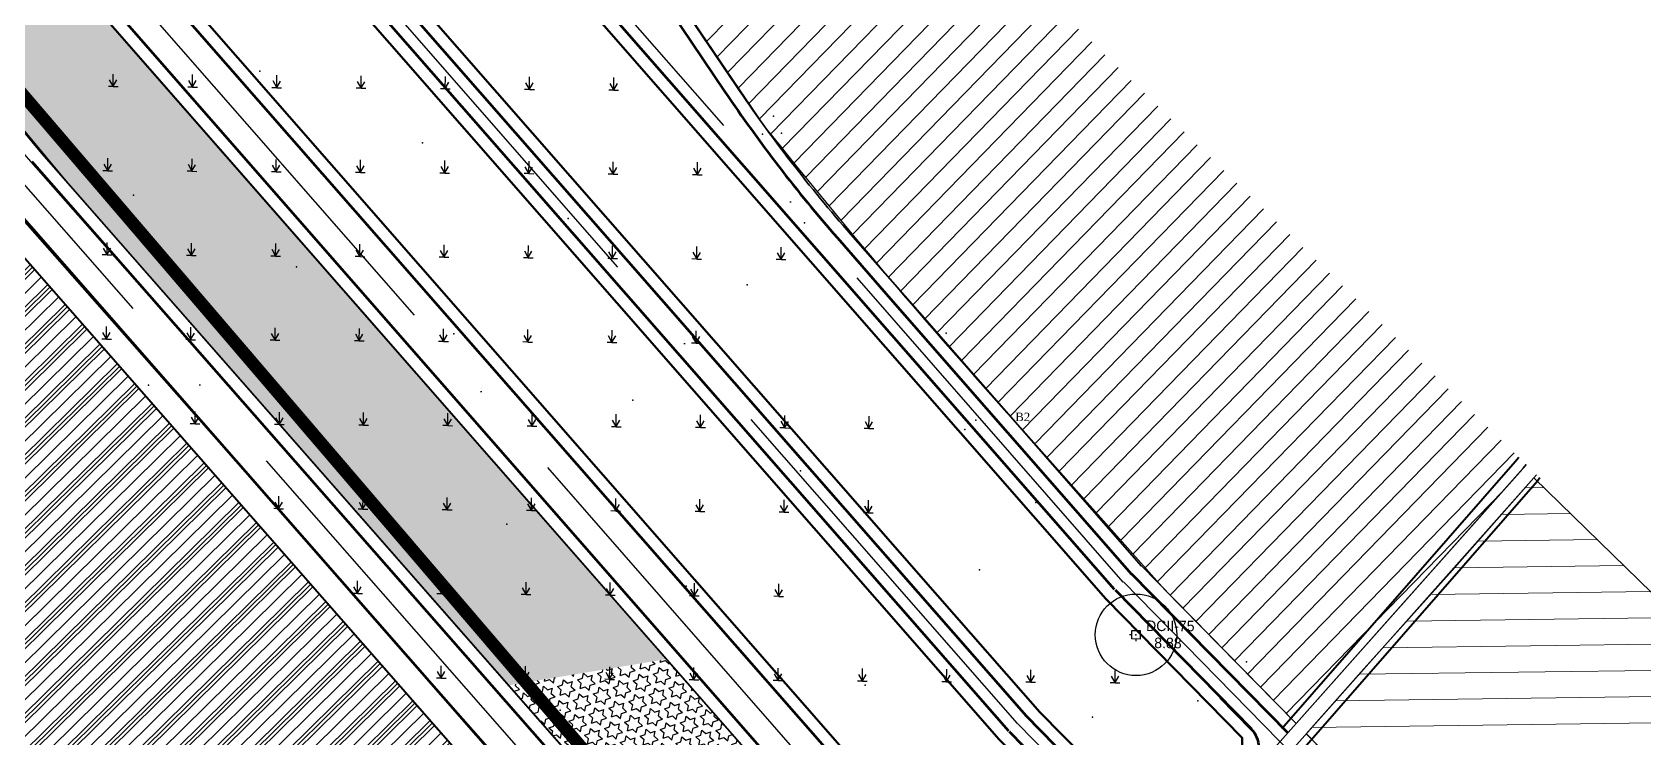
# Model space of a CAD drawing. Extents: x 577299 to 581055, y 2342699 to 2346415.
# Drawn here: x 579343.7 to 579726.4, y 2344823.5 to 2344991.1 of the extents above; entities that cross this region are included whole.
import ezdxf
from ezdxf.enums import TextEntityAlignment as Align

# ---------------------------------------------------------------- set-up
doc = ezdxf.new("R2010")
doc.units = 0
doc.header["$LTSCALE"] = 10
doc.header["$MEASUREMENT"] = 0
for name, pattern in [('ACAD_ISO02W100', [15, 12, -3]), ('ACAD_ISO10W100', [18, 12, -3, 0, -3]), ('CENTER', [2, 1.25, -0.25, 0.25, -0.25]), ('DUONGDUT', [0.1875, 0.125, -0.0625])]:
    doc.linetypes.add(name, pattern=pattern)
for name, color, linetype, lineweight in [('-duonght-ct', 1, 'Continuous', 30), ('-duonghtmorong', 212, 'ACAD_ISO02W100', 40), ('-h-o', 2, 'Continuous', 20), ('1-ho-ht', 50, 'Continuous', 20), ('bo-o-ht', 2, 'Continuous', 25), ('bo-tdc', 32, 'Continuous', 50), ('r-g-t-ke', 7, 'Continuous', 20), ('w-o', 30, 'Continuous', 20), ('whe', 142, 'Continuous', 35), ('wlong-duong', 40, 'Continuous', 53)]:
    doc.layers.add(name, color=color, linetype=linetype, lineweight=lineweight)
for name, color, linetype in [('BoCo', 103, 'Continuous'), ('CAY', 8, 'Continuous'), ('CAY-NN', 3, 'Continuous'), ('cayxanh', 74, 'Continuous'), ('CHU', 8, 'Continuous'), ('dientich', 11, 'Continuous'), ('HTCN', 192, 'Continuous'), ('KYHIEU', 2, 'Continuous'), ('Lopduong', 7, 'Continuous'), ('moc', 8, 'Continuous'), ('POINT', 8, 'Continuous'), ('Tim dg', 6, 'CENTER')]:
    doc.layers.add(name, color=color, linetype=linetype)
doc.styles.add('1', font='VHTIME.TTF', dxfattribs={"height": 2})
pattern_1 = [(318.21467, (579255.8356, 2345385.644), (1.442672, 1.614372), [1.25, -1.25]), (18.21467, (579255.8356, 2345385.644), (-0.6767515, 2.0565766), [1.25, -1.25]), (78.21467, (579257.023, 2345386.0348), (-2.1194234, 0.442204), [1.25, -1.25])]

# ---------------------------------------------------------------- blocks, each defined once
blk = doc.blocks.new('dc-2')
at = {"layer": 'KYHIEU'}
for p, q in [((-0.5, -0.5), (-0.5, 0.5)), ((-0.5, 0.5), (0.5, 0.5)), ((0, 0.5), (0, 0.75)), ((0.5, 0.5), (0.5, -0.5)), ((-0.5, 0), (-0.75, 0)), ((0.5, -0.5), (-0.5, -0.5)), ((0, -0.5), (0, -0.75)), ((0.5, 0), (0.75, 0))]:
    blk.add_line(p, q, dxfattribs=at)
blk.add_point((0, 0), dxfattribs=at)

msp = doc.modelspace()

# ---------------------------------------------------------------- hatches: boundary and pattern name
at = {"layer": '-h-o', "extrusion": (-8.80861e-05, -0.0001149, 1)}
h = msp.add_hatch(dxfattribs=at)
h.set_pattern_fill('ANSI31', color=256, scale=50, angle=-44.2223, style=0)
h.set_pattern_definition([(0.7776545, (-1471791.123, 1069184.581), (-0.084826342, 6.249424333), [])])
h.paths.add_polyline_path([(579707.71, 2344761.7), (579668.76, 2344801.42), (579646.25, 2344824.38), (579659.91, 2344839.88), (579668.47, 2344849.38), (579680.99, 2344863.28), (579700.27, 2344885.19), (579765.75, 2344821.41)])
at = {"layer": '1-ho-ht', "extrusion": (-8.80861e-05, -0.0001149, 1)}
h = msp.add_hatch(dxfattribs=at)
h.set_pattern_fill('LINE', color=256, scale=35, angle=225.7777, style=0)
h.set_pattern_definition([(225.7776545, (-1471791.1228, 1069184.581), (3.135294124, -3.05132033), [])])
edge = h.paths.add_edge_path()
edge.add_line((579698.45, 2344888.39), (579475.6, 2345105.27))
edge.add_line((579475.6, 2345105.27), (579469.7, 2345101.5))
edge.add_line((579469.7, 2345101.5), (579447.69, 2345085.66))
edge.add_line((579447.69, 2345085.66), (579441.23, 2345081.39))
edge.add_line((579441.23, 2345081.39), (579517.72, 2344968.56))
edge.add_arc((580635.8, 2345856.95), 1428.05, 218.46948, 222.15297)
edge.add_line((579577.11, 2344898.57), (579612.69, 2344858.6))
edge.add_line((579612.69, 2344858.6), (579643.84, 2344826.83))
edge.add_line((579643.84, 2344826.83), (579697.78, 2344887.55))
edge.add_line((579697.78, 2344887.55), (579698.45, 2344888.39))
at = {"layer": 'cayxanh'}
h = msp.add_hatch(dxfattribs=at)
h.set_pattern_fill('STARS', color=256, scale=10, angle=-0.4178, style=0)
h.set_pattern_definition(pattern_1)
h.paths.add_polyline_path([(579352.84, 2345003.84), (579343.66, 2345014.34), (579290.88, 2345029), (579351.68, 2344955.79), (579415.84, 2344882.64), (579456.82, 2344835.92), (579494.34, 2344842.14)])
h = msp.add_hatch(dxfattribs=at)
h.set_pattern_fill('STARS', color=256, scale=10, angle=-0.4178, style=0)
h.set_pattern_definition(pattern_1)
h.paths.add_polyline_path([(579536.14, 2344795.23, -0.004849), (579517.67, 2344815.49), (579494.34, 2344842.14), (579456.82, 2344835.92), (579488.56, 2344799.73), (579532.65, 2344749.47)])
at = {"layer": 'HTCN'}
h = msp.add_hatch(dxfattribs=at)
h.set_pattern_fill('PLASTI', color=256, scale=25, angle=44.5822, style=0)
h.set_pattern_definition([(44.58224145, (-17089.494, 4285.579), (-4.387077064, 4.451522755), []), (44.58224145, (-17090.042, 4286.1354), (-4.387077064, 4.451522755), []), (44.58224145, (-17090.5906, 4286.692), (-4.387077064, 4.451522755), []), (44.58224145, (-17092.236, 4288.361), (-4.387077064, 4.451522755), [])])
h.paths.add_polyline_path([(579444.14, 2344820.81), (579290.49, 2344672.71), (579163.43, 2344808.09), (579313.51, 2344951.55), (579330.1, 2344950.82)])

# ---------------------------------------------------------------- linework, layer by layer
at = {"layer": '-duonght-ct', "extrusion": (-8.80861e-05, -0.0001149, 1), "elevation": 1.01}
for points in [[(579697.58, 2344887.32), (579639.43, 2344821.86), (579628.66, 2344810.8)], [(579698.45, 2344888.39), (579697.78, 2344887.55), (579697.78, 2344887.55)], [(579700.94, 2344885.97), (579700.27, 2344885.19), (579700.27, 2344885.19)], [(579700.27, 2344885.19), (579642.11, 2344819.72), (579631.11, 2344808.42)]]:
    msp.add_lwpolyline(points, dxfattribs=at)
at = {"layer": '-duonghtmorong', "extrusion": (-8.80861e-05, -0.0001149, 1), "elevation": 1.01}
for points in [[(579696.71, 2344890.09), (579695.82, 2344889.04), (579640.45, 2344825.62)], [(579701.74, 2344885.19), (579701.12, 2344884.47), (579645.73, 2344821.01)]]:
    msp.add_lwpolyline(points, dxfattribs=at)
at = {"layer": 'bo-o-ht', "extrusion": (-8.80861e-05, -0.0001149, 1), "elevation": 1.01}
msp.add_lwpolyline([(579475.6, 2345105.27), (579469.7, 2345101.5), (579447.69, 2345085.66), (579441.23, 2345081.39), (579517.72, 2344968.56, 0.016074), (579577.11, 2344898.57), (579612.69, 2344858.6), (579634.11, 2344836.76), (579643.84, 2344826.83), (579697.78, 2344887.55), (579698.45, 2344888.39)], format="xyb", dxfattribs=at)
at = {"layer": 'bo-tdc', "extrusion": (-8.80861e-05, -0.0001149, 1), "elevation": 1.01}
msp.add_lwpolyline([(579416.83, 2345056.75), (579423.88, 2345056.28), (579598.69, 2344856.45), (579631.04, 2344823.46), (579631, 2344819.22), (579613.87, 2344802.41), (579609.62, 2344802.46), (579583.02, 2344829.59), (579558.67, 2344857.26), (579401.61, 2345036.8), (579402.09, 2345043.86)], close=True, dxfattribs=at)
msp.add_lwpolyline([(579392.97, 2345029.24), (579385.92, 2345029.71), (579371.32, 2345016.94), (579370.84, 2345009.88), (579544.36, 2344811.53), (579553.71, 2344800.84), (579560.45, 2344793.45), (579569.09, 2344784.52), (579579.99, 2344773.4), (579584.23, 2344773.36), (579601.34, 2344790.2), (579601.37, 2344794.44), (579592.31, 2344803.68), (579581.81, 2344814.39), (579573.33, 2344823.07), (579500.38, 2344906.46), (579392.97, 2345029.24)], dxfattribs=at)
at = {"layer": 'BoCo', "elevation": 0}
msp.add_lwpolyline([(579652.27, 2344619.07), (579675.08, 2344647.2), (579674.8, 2344653.17), (579562.43, 2344767.7, -0.011582), (579517.67, 2344815.49), (579352.84, 2345003.84), (579280.27, 2345086.8), (578917.04, 2345502.02), (578911.48, 2345502.3), (578901.56, 2345493.09), (578900.97, 2345480.26), (578975.96, 2345396.36), (579070.51, 2345290.57), (579116.61, 2345238.99), (579129.09, 2345224.15), (579235.3, 2345095.92), (579351.68, 2344955.79), (579415.84, 2344882.64), (579488.56, 2344799.73), (579607.78, 2344663.82), (579647.11, 2344618.97)], format="xyb", close=True, dxfattribs=at)
at = {"layer": 'CAY', "extrusion": (0.002986, 0.010064, 0.999945)}
for p, q in [((579362.94, 2344978.15), (579361.79, 2344978.16)), ((579362.94, 2344978.24), (579362.09, 2344979.74)), ((579362.94, 2344978.24), (579362.96, 2344981.12)), ((579362.94, 2344978.24), (579363.82, 2344979.73)), ((579362.94, 2344978.15), (579364.09, 2344978.15)), ((579381.79, 2344978.02), (579380.64, 2344978.03)), ((579381.79, 2344978.11), (579380.93, 2344979.61)), ((579381.79, 2344978.11), (579381.81, 2344980.99)), ((579381.79, 2344978.11), (579382.66, 2344979.6)), ((579381.79, 2344978.02), (579382.94, 2344978.02)), ((579401.79, 2344977.89), (579400.64, 2344977.89)), ((579401.79, 2344977.97), (579400.93, 2344979.48)), ((579401.79, 2344977.97), (579401.81, 2344980.85)), ((579401.79, 2344977.97), (579402.66, 2344979.46)), ((579401.79, 2344977.89), (579402.94, 2344977.88)), ((579421.79, 2344977.75), (579420.63, 2344977.75)), ((579421.79, 2344977.83), (579420.93, 2344979.34)), ((579421.79, 2344977.83), (579421.81, 2344980.71)), ((579421.79, 2344977.83), (579422.66, 2344979.32)), ((579421.79, 2344977.75), (579422.94, 2344977.74)), ((579441.79, 2344977.7), (579440.93, 2344979.2)), ((579441.79, 2344977.7), (579441.81, 2344980.58)), ((579441.79, 2344977.7), (579442.66, 2344979.19)), ((579461.79, 2344977.56), (579460.93, 2344979.06)), ((579461.79, 2344977.56), (579461.81, 2344980.44)), ((579461.79, 2344977.56), (579462.66, 2344979.05)), ((579481.79, 2344977.42), (579480.93, 2344978.92)), ((579481.79, 2344977.42), (579481.81, 2344980.3)), ((579481.79, 2344977.42), (579482.66, 2344978.91)), ((579441.79, 2344977.61), (579440.63, 2344977.62)), ((579441.79, 2344977.61), (579442.94, 2344977.6)), ((579461.79, 2344977.47), (579460.63, 2344977.48)), ((579461.79, 2344977.47), (579462.94, 2344977.46)), ((579481.78, 2344977.33), (579480.63, 2344977.34)), ((579481.78, 2344977.33), (579482.94, 2344977.32)), ((579361.65, 2344958.25), (579360.8, 2344959.75)), ((579361.65, 2344958.25), (579361.67, 2344961.13)), ((579361.65, 2344958.25), (579362.52, 2344959.74)), ((579381.65, 2344958.11), (579380.8, 2344959.62)), ((579381.65, 2344958.11), (579381.67, 2344960.99)), ((579381.65, 2344958.11), (579382.52, 2344959.6)), ((579401.65, 2344957.97), (579400.8, 2344959.48)), ((579401.65, 2344957.97), (579401.67, 2344960.85)), ((579401.65, 2344957.97), (579402.52, 2344959.46)), ((579421.65, 2344957.84), (579420.8, 2344959.34)), ((579421.65, 2344957.84), (579421.67, 2344960.72)), ((579421.65, 2344957.84), (579422.52, 2344959.33)), ((579441.65, 2344957.7), (579440.79, 2344959.2)), ((579441.65, 2344957.7), (579441.67, 2344960.58)), ((579441.65, 2344957.7), (579442.52, 2344959.19)), ((579461.65, 2344957.56), (579460.79, 2344959.06)), ((579461.65, 2344957.56), (579461.67, 2344960.44)), ((579461.65, 2344957.56), (579462.52, 2344959.05)), ((579481.65, 2344957.42), (579480.79, 2344958.92)), ((579481.65, 2344957.42), (579481.67, 2344960.3)), ((579481.65, 2344957.42), (579482.52, 2344958.91)), ((579361.65, 2344958.16), (579360.5, 2344958.17)), ((579361.65, 2344958.16), (579362.8, 2344958.16)), ((579381.65, 2344958.03), (579380.5, 2344958.03)), ((579381.65, 2344958.03), (579382.8, 2344958.02)), ((579401.65, 2344957.89), (579400.5, 2344957.89)), ((579401.65, 2344957.89), (579402.8, 2344957.88)), ((579421.65, 2344957.75), (579420.5, 2344957.76)), ((579421.65, 2344957.75), (579422.8, 2344957.74)), ((579441.65, 2344957.61), (579440.5, 2344957.62)), ((579441.65, 2344957.61), (579442.8, 2344957.6)), ((579461.65, 2344957.47), (579460.5, 2344957.48)), ((579461.65, 2344957.47), (579462.8, 2344957.46)), ((579481.65, 2344957.33), (579480.49, 2344957.34)), ((579481.65, 2344957.33), (579482.8, 2344957.32)), ((579421.51, 2344937.84), (579421.53, 2344940.72)), ((579441.51, 2344937.7), (579441.53, 2344940.58)), ((579461.51, 2344937.56), (579461.53, 2344940.44)), ((579481.51, 2344937.42), (579481.53, 2344940.3)), ((579421.51, 2344937.75), (579420.36, 2344937.76)), ((579421.51, 2344937.84), (579420.66, 2344939.34)), ((579421.51, 2344937.84), (579422.38, 2344939.33)), ((579421.51, 2344937.75), (579422.66, 2344937.74)), ((579441.51, 2344937.61), (579440.36, 2344937.62)), ((579441.51, 2344937.7), (579440.66, 2344939.2)), ((579441.51, 2344937.7), (579442.38, 2344939.19)), ((579441.51, 2344937.61), (579442.66, 2344937.6)), ((579461.51, 2344937.47), (579460.36, 2344937.48)), ((579461.51, 2344937.56), (579460.66, 2344939.06)), ((579461.51, 2344937.56), (579462.38, 2344939.05)), ((579461.51, 2344937.47), (579462.66, 2344937.46)), ((579481.51, 2344937.33), (579480.36, 2344937.34)), ((579481.51, 2344937.42), (579480.66, 2344938.92)), ((579481.51, 2344937.42), (579482.38, 2344938.91)), ((579481.51, 2344937.33), (579482.66, 2344937.32)), ((579441.37, 2344917.7), (579441.39, 2344920.58)), ((579461.37, 2344917.56), (579461.39, 2344920.44)), ((579441.37, 2344917.61), (579440.22, 2344917.62)), ((579441.37, 2344917.7), (579440.52, 2344919.2)), ((579441.37, 2344917.7), (579442.25, 2344919.19)), ((579441.37, 2344917.61), (579442.52, 2344917.6)), ((579461.37, 2344917.47), (579460.22, 2344917.48)), ((579461.37, 2344917.56), (579460.52, 2344919.06)), ((579461.37, 2344917.56), (579462.25, 2344919.05)), ((579461.37, 2344917.47), (579462.52, 2344917.47)), ((579481.37, 2344917.33), (579480.22, 2344917.34)), ((579481.37, 2344917.42), (579480.52, 2344918.92)), ((579481.37, 2344917.42), (579481.39, 2344920.3)), ((579481.37, 2344917.42), (579482.25, 2344918.91)), ((579481.37, 2344917.33), (579482.52, 2344917.33)), ((579501.37, 2344917.2), (579500.22, 2344917.2)), ((579501.37, 2344917.28), (579500.52, 2344918.79)), ((579501.37, 2344917.28), (579501.39, 2344920.16)), ((579501.37, 2344917.28), (579502.24, 2344918.77)), ((579501.37, 2344917.2), (579502.52, 2344917.19)), ((579462.38, 2344897.47), (579461.23, 2344897.47)), ((579462.39, 2344897.55), (579461.53, 2344899.06)), ((579462.38, 2344897.47), (579463.54, 2344897.46)), ((579462.39, 2344897.55), (579462.4, 2344900.43)), ((579462.39, 2344897.55), (579463.26, 2344899.04)), ((579482.38, 2344897.42), (579481.53, 2344898.92)), ((579482.38, 2344897.42), (579482.4, 2344900.3)), ((579482.38, 2344897.42), (579483.26, 2344898.91)), ((579502.38, 2344897.28), (579501.53, 2344898.78)), ((579502.38, 2344897.28), (579502.4, 2344900.16)), ((579502.38, 2344897.28), (579503.26, 2344898.77)), ((579482.38, 2344897.33), (579481.23, 2344897.34)), ((579482.38, 2344897.33), (579483.54, 2344897.32)), ((579502.38, 2344897.19), (579501.23, 2344897.2)), ((579502.38, 2344897.19), (579503.54, 2344897.18)), ((579482.25, 2344877.42), (579481.39, 2344878.92)), ((579482.25, 2344877.42), (579482.27, 2344880.3)), ((579482.25, 2344877.42), (579483.12, 2344878.91)), ((579502.25, 2344877.28), (579501.39, 2344878.78)), ((579502.25, 2344877.28), (579502.27, 2344880.16)), ((579502.25, 2344877.28), (579503.12, 2344878.77)), ((579482.25, 2344877.33), (579481.09, 2344877.34)), ((579482.25, 2344877.33), (579483.4, 2344877.32)), ((579502.25, 2344877.19), (579501.09, 2344877.2)), ((579502.25, 2344877.19), (579503.4, 2344877.18)), ((579500.96, 2344857.29), (579500.98, 2344860.17)), ((579500.95, 2344857.2), (579499.8, 2344857.21)), ((579500.96, 2344857.29), (579500.1, 2344858.79)), ((579500.95, 2344857.2), (579502.11, 2344857.19)), ((579500.96, 2344857.29), (579501.83, 2344858.78)), ((579500.82, 2344837.29), (579500.84, 2344840.17)), ((579520.82, 2344837.15), (579520.84, 2344840.03)), ((579500.82, 2344837.2), (579499.66, 2344837.21)), ((579500.82, 2344837.29), (579499.96, 2344838.79)), ((579500.82, 2344837.29), (579501.69, 2344838.78)), ((579500.82, 2344837.2), (579501.97, 2344837.19)), ((579520.82, 2344837.06), (579519.66, 2344837.07)), ((579520.82, 2344837.15), (579519.96, 2344838.65)), ((579520.82, 2344837.15), (579521.69, 2344838.64)), ((579520.82, 2344837.06), (579521.97, 2344837.05)), ((579540.82, 2344836.92), (579539.66, 2344836.93)), ((579540.82, 2344837.01), (579539.96, 2344838.51)), ((579540.82, 2344837.01), (579540.84, 2344839.89)), ((579540.82, 2344837.01), (579541.69, 2344838.5)), ((579540.82, 2344836.92), (579541.97, 2344836.92)), ((579560.82, 2344836.79), (579559.66, 2344836.79)), ((579560.82, 2344836.87), (579559.96, 2344838.38)), ((579560.82, 2344836.87), (579560.84, 2344839.75)), ((579560.82, 2344836.87), (579561.69, 2344838.36)), ((579560.82, 2344836.79), (579561.97, 2344836.78)), ((579580.81, 2344836.65), (579579.66, 2344836.65)), ((579580.82, 2344836.73), (579579.96, 2344838.24)), ((579580.81, 2344836.65), (579581.97, 2344836.64)), ((579580.82, 2344836.73), (579580.83, 2344839.61)), ((579580.82, 2344836.73), (579581.69, 2344838.22))]:
    msp.add_line(p, q, dxfattribs=at)
at = {"layer": 'CAY-NN', "ltscale": 0.5, "extrusion": (0.002986, 0.010064, 0.999945)}
for p, q in [((579501.65, 2344957.28), (579500.79, 2344958.78)), ((579501.65, 2344957.28), (579500.8, 2344958.78)), ((579501.65, 2344957.28), (579501.67, 2344960.16)), ((579501.65, 2344957.28), (579501.67, 2344960.16)), ((579501.65, 2344957.28), (579502.52, 2344958.77)), ((579501.65, 2344957.28), (579502.52, 2344958.77)), ((579501.65, 2344957.19), (579500.49, 2344957.2)), ((579501.65, 2344957.19), (579500.5, 2344957.2)), ((579501.65, 2344957.19), (579502.8, 2344957.18)), ((579501.65, 2344957.19), (579502.8, 2344957.18)), ((579361.51, 2344938.25), (579360.66, 2344939.76)), ((579361.51, 2344938.25), (579361.53, 2344941.13)), ((579361.51, 2344938.25), (579362.39, 2344939.74)), ((579381.51, 2344938.11), (579380.66, 2344939.62)), ((579381.51, 2344938.11), (579381.53, 2344940.99)), ((579381.51, 2344938.11), (579382.39, 2344939.61)), ((579401.51, 2344937.98), (579400.66, 2344939.48)), ((579401.51, 2344937.98), (579401.53, 2344940.86)), ((579501.51, 2344937.28), (579501.53, 2344940.16)), ((579501.51, 2344937.28), (579501.53, 2344940.16)), ((579521.51, 2344937.14), (579521.53, 2344940.02)), ((579521.51, 2344937.14), (579521.53, 2344940.02)), ((579361.51, 2344938.17), (579360.36, 2344938.17)), ((579361.51, 2344938.17), (579362.66, 2344938.16)), ((579381.51, 2344938.03), (579380.36, 2344938.03)), ((579381.51, 2344938.03), (579382.66, 2344938.02)), ((579401.51, 2344937.89), (579400.36, 2344937.9)), ((579401.51, 2344937.98), (579402.39, 2344939.47)), ((579401.51, 2344937.89), (579402.66, 2344937.88)), ((579501.51, 2344937.19), (579500.36, 2344937.2)), ((579501.51, 2344937.19), (579500.36, 2344937.2)), ((579501.51, 2344937.28), (579500.65, 2344938.78)), ((579501.51, 2344937.28), (579500.66, 2344938.78)), ((579501.51, 2344937.28), (579502.38, 2344938.77)), ((579501.51, 2344937.28), (579502.38, 2344938.77)), ((579501.51, 2344937.19), (579502.66, 2344937.19)), ((579501.51, 2344937.19), (579502.66, 2344937.19)), ((579521.51, 2344937.06), (579520.36, 2344937.06)), ((579521.51, 2344937.06), (579520.36, 2344937.06)), ((579521.51, 2344937.14), (579520.65, 2344938.65)), ((579521.51, 2344937.14), (579520.66, 2344938.65)), ((579521.51, 2344937.14), (579522.38, 2344938.63)), ((579521.51, 2344937.14), (579522.38, 2344938.63)), ((579521.51, 2344937.06), (579522.66, 2344937.05)), ((579521.51, 2344937.06), (579522.66, 2344937.05)), ((579361.37, 2344918.25), (579361.39, 2344921.13)), ((579381.37, 2344918.12), (579381.39, 2344921)), ((579401.37, 2344917.98), (579401.39, 2344920.86)), ((579421.37, 2344917.84), (579421.39, 2344920.72)), ((579361.37, 2344918.17), (579360.22, 2344918.18)), ((579361.37, 2344918.25), (579360.52, 2344919.76)), ((579361.37, 2344918.25), (579362.25, 2344919.75)), ((579361.37, 2344918.17), (579362.53, 2344918.16)), ((579381.37, 2344918.03), (579380.22, 2344918.04)), ((579381.37, 2344918.12), (579380.52, 2344919.62)), ((579381.37, 2344918.12), (579382.25, 2344919.61)), ((579381.37, 2344918.03), (579382.52, 2344918.02)), ((579401.37, 2344917.89), (579400.22, 2344917.9)), ((579401.37, 2344917.98), (579400.52, 2344919.48)), ((579401.37, 2344917.98), (579402.25, 2344919.47)), ((579401.37, 2344917.89), (579402.52, 2344917.88)), ((579421.37, 2344917.75), (579420.22, 2344917.76)), ((579421.37, 2344917.84), (579420.52, 2344919.34)), ((579421.37, 2344917.84), (579422.25, 2344919.33)), ((579421.37, 2344917.75), (579422.52, 2344917.74)), ((579382.39, 2344898.02), (579381.23, 2344898.03)), ((579382.39, 2344898.11), (579381.53, 2344899.61)), ((579382.39, 2344898.11), (579382.41, 2344900.99)), ((579382.39, 2344898.11), (579383.26, 2344899.6)), ((579382.39, 2344898.02), (579383.54, 2344898.01)), ((579402.39, 2344897.88), (579401.23, 2344897.89)), ((579402.39, 2344897.97), (579401.53, 2344899.47)), ((579402.39, 2344897.97), (579402.41, 2344900.85)), ((579402.39, 2344897.97), (579403.26, 2344899.46)), ((579402.39, 2344897.88), (579403.54, 2344897.88)), ((579422.39, 2344897.74), (579421.23, 2344897.75)), ((579422.39, 2344897.83), (579421.53, 2344899.33)), ((579422.39, 2344897.83), (579422.41, 2344900.71)), ((579422.39, 2344897.83), (579423.26, 2344899.32)), ((579422.39, 2344897.74), (579423.54, 2344897.74)), ((579442.39, 2344897.61), (579441.23, 2344897.61)), ((579442.39, 2344897.69), (579441.53, 2344899.2)), ((579442.39, 2344897.69), (579442.41, 2344900.57)), ((579442.39, 2344897.69), (579443.26, 2344899.18)), ((579442.39, 2344897.61), (579443.54, 2344897.6)), ((579522.39, 2344897.14), (579521.53, 2344898.64)), ((579522.38, 2344897.14), (579521.53, 2344898.64)), ((579522.38, 2344897.14), (579522.4, 2344900.02)), ((579522.38, 2344897.14), (579523.26, 2344898.63)), ((579522.39, 2344897.14), (579522.41, 2344900.02)), ((579522.39, 2344897.14), (579523.26, 2344898.63)), ((579542.39, 2344897), (579541.53, 2344898.5)), ((579542.38, 2344897), (579541.53, 2344898.5)), ((579542.38, 2344897), (579542.4, 2344899.88)), ((579542.38, 2344897), (579543.26, 2344898.49)), ((579542.39, 2344897), (579542.4, 2344899.88)), ((579542.39, 2344897), (579543.26, 2344898.49)), ((579522.39, 2344897.05), (579521.23, 2344897.06)), ((579522.38, 2344897.05), (579521.23, 2344897.06)), ((579522.38, 2344897.05), (579523.53, 2344897.04)), ((579522.39, 2344897.05), (579523.54, 2344897.04)), ((579542.38, 2344896.91), (579541.23, 2344896.92)), ((579542.38, 2344896.91), (579541.23, 2344896.92)), ((579542.38, 2344896.91), (579543.54, 2344896.9)), ((579542.38, 2344896.91), (579543.53, 2344896.9)), ((579402.25, 2344877.97), (579401.39, 2344879.47)), ((579402.25, 2344877.97), (579402.27, 2344880.85)), ((579402.25, 2344877.97), (579403.12, 2344879.46)), ((579422.25, 2344877.83), (579421.39, 2344879.34)), ((579422.25, 2344877.83), (579422.27, 2344880.71)), ((579422.25, 2344877.83), (579423.12, 2344879.32)), ((579442.25, 2344877.69), (579441.39, 2344879.2)), ((579442.25, 2344877.69), (579442.27, 2344880.57)), ((579442.25, 2344877.69), (579443.12, 2344879.19)), ((579462.25, 2344877.56), (579461.39, 2344879.06)), ((579462.25, 2344877.56), (579462.27, 2344880.44)), ((579462.25, 2344877.56), (579463.12, 2344879.05)), ((579522.25, 2344877.14), (579521.39, 2344878.64)), ((579522.25, 2344877.14), (579521.39, 2344878.64)), ((579522.25, 2344877.14), (579522.27, 2344880.02)), ((579522.25, 2344877.14), (579522.27, 2344880.02)), ((579522.25, 2344877.14), (579523.12, 2344878.63)), ((579522.25, 2344877.14), (579523.12, 2344878.63)), ((579542.25, 2344877), (579541.39, 2344878.5)), ((579542.24, 2344877), (579541.39, 2344878.5)), ((579542.24, 2344877), (579542.26, 2344879.88)), ((579542.24, 2344877), (579543.12, 2344878.49)), ((579542.25, 2344877), (579542.27, 2344879.88)), ((579542.25, 2344877), (579543.12, 2344878.49)), ((579402.25, 2344877.88), (579401.1, 2344877.89)), ((579402.25, 2344877.88), (579403.4, 2344877.88)), ((579422.25, 2344877.75), (579421.1, 2344877.75)), ((579422.25, 2344877.75), (579423.4, 2344877.74)), ((579442.25, 2344877.61), (579441.09, 2344877.61)), ((579442.25, 2344877.61), (579443.4, 2344877.6)), ((579462.25, 2344877.47), (579461.09, 2344877.48)), ((579462.25, 2344877.47), (579463.4, 2344877.46)), ((579522.25, 2344877.05), (579521.09, 2344877.06)), ((579522.24, 2344877.05), (579521.09, 2344877.06)), ((579522.24, 2344877.05), (579523.4, 2344877.04)), ((579522.25, 2344877.05), (579523.4, 2344877.04)), ((579542.25, 2344876.91), (579541.09, 2344876.92)), ((579542.24, 2344876.91), (579541.09, 2344876.92)), ((579542.24, 2344876.91), (579543.4, 2344876.91)), ((579542.25, 2344876.91), (579543.4, 2344876.9)), ((579420.96, 2344857.84), (579420.1, 2344859.35)), ((579420.96, 2344857.84), (579420.98, 2344860.72)), ((579420.96, 2344857.84), (579421.83, 2344859.33)), ((579440.96, 2344857.7), (579440.1, 2344859.21)), ((579440.96, 2344857.7), (579440.98, 2344860.58)), ((579440.96, 2344857.7), (579441.83, 2344859.19)), ((579460.96, 2344857.57), (579460.98, 2344860.45)), ((579480.96, 2344857.43), (579480.98, 2344860.31)), ((579520.95, 2344857.15), (579520.97, 2344860.03)), ((579520.96, 2344857.15), (579520.98, 2344860.03)), ((579420.96, 2344857.76), (579419.81, 2344857.76)), ((579420.96, 2344857.76), (579422.11, 2344857.75)), ((579440.96, 2344857.62), (579439.8, 2344857.62)), ((579440.96, 2344857.62), (579442.11, 2344857.61)), ((579460.96, 2344857.48), (579459.8, 2344857.49)), ((579460.96, 2344857.57), (579460.1, 2344859.07)), ((579460.96, 2344857.57), (579461.83, 2344859.06)), ((579460.96, 2344857.48), (579462.11, 2344857.47)), ((579480.96, 2344857.34), (579479.8, 2344857.35)), ((579480.96, 2344857.43), (579480.1, 2344858.93)), ((579480.96, 2344857.43), (579481.83, 2344858.92)), ((579480.96, 2344857.34), (579482.11, 2344857.33)), ((579520.96, 2344857.06), (579519.8, 2344857.07)), ((579520.95, 2344857.06), (579519.8, 2344857.07)), ((579520.96, 2344857.15), (579520.1, 2344858.65)), ((579520.95, 2344857.15), (579520.1, 2344858.65)), ((579520.95, 2344857.15), (579521.83, 2344858.64)), ((579520.95, 2344857.06), (579522.11, 2344857.05)), ((579520.96, 2344857.15), (579521.83, 2344858.64)), ((579520.96, 2344857.06), (579522.11, 2344857.05)), ((579440.82, 2344837.71), (579440.84, 2344840.59)), ((579460.82, 2344837.57), (579460.84, 2344840.45)), ((579480.82, 2344837.43), (579480.84, 2344840.31)), ((579440.82, 2344837.62), (579439.67, 2344837.63)), ((579440.82, 2344837.71), (579439.97, 2344839.21)), ((579440.82, 2344837.71), (579441.69, 2344839.2)), ((579440.82, 2344837.62), (579441.97, 2344837.61)), ((579460.82, 2344837.48), (579459.67, 2344837.49)), ((579460.82, 2344837.57), (579459.96, 2344839.07)), ((579460.82, 2344837.57), (579461.69, 2344839.06)), ((579460.82, 2344837.48), (579461.97, 2344837.47)), ((579480.82, 2344837.34), (579479.67, 2344837.35)), ((579480.82, 2344837.43), (579479.96, 2344838.93)), ((579480.82, 2344837.43), (579481.69, 2344838.92)), ((579480.82, 2344837.34), (579481.97, 2344837.33)), ((579600.82, 2344836.51), (579599.66, 2344836.52)), ((579600.81, 2344836.51), (579599.66, 2344836.52)), ((579600.82, 2344836.6), (579599.96, 2344838.1)), ((579600.81, 2344836.6), (579599.96, 2344838.1)), ((579600.81, 2344836.6), (579600.83, 2344839.48)), ((579600.81, 2344836.6), (579601.69, 2344838.09)), ((579600.81, 2344836.51), (579601.97, 2344836.5)), ((579600.82, 2344836.6), (579600.84, 2344839.48)), ((579600.82, 2344836.6), (579601.69, 2344838.09)), ((579600.82, 2344836.51), (579601.97, 2344836.5))]:
    msp.add_line(p, q, dxfattribs=at)
at = {"layer": 'CHU', "extrusion": (0.002986, 0.010064, 0.999945)}
msp.add_circle((579603.19, 2344711.7, 25334.76), 9.68, dxfattribs=at)
at = {"layer": 'dientich', "elevation": -57.57}
msp.add_lwpolyline([(579444.14, 2344820.81), (579290.49, 2344672.71), (579162.21, 2344806.94), (579313.51, 2344951.55), (579330.1, 2344950.82)], close=True, dxfattribs=at)
at = {"layer": 'Lopduong'}
for points in [[(579752.89, 2344016.08), (580002.03, 2344296.03), (579979.88, 2344315.94), (579655.68, 2344605.88), (579511.27, 2344769.74), (579330.48, 2344974.91), (579334.37, 2344982.35)], [(579307.08, 2344955.84), (579310.87, 2344959.18), (579316.99, 2344962.43), (579323.79, 2344962.74), (579327.55, 2344961.21), (579331.29, 2344958), (579503.27, 2344762.96), (579640.82, 2344606.75), (579642.22, 2344603.41), (579642.55, 2344600.31), (579641.68, 2344596.56), (579400.56, 2344324.81), (579398.1, 2344323.01), (579395.58, 2344322.04), (579392.28, 2344321.69), (579389.78, 2344322.15), (579387.79, 2344322.95), (579010.64, 2344659.83)]]:
    msp.add_lwpolyline(points, dxfattribs=at)
at = {"layer": 'POINT', "extrusion": (0.002986, 0.010064, 0.999945)}
for p in [(579397.72, 2344981.84, 4.39), (579519.74, 2344971.12, 4.14), (579517.13, 2344966.87, 4.19), (579521.62, 2344967.08, 4.17), (579436.36, 2344964.8, 4.45), (579367.8, 2344952.38, 4.78), (579470.94, 2344946.83, 4.53), (579527.09, 2344945.76, 4.37), (579406.44, 2344935.34, 4.83), (579513.47, 2344931.06, 4.56), (579443.83, 2344919.44, 4.88), (579560.7, 2344919.54, 4.53), (579371.36, 2344907.21, 5.22), (579486.35, 2344903.67, 4.92), (579567.79, 2344898.94, 4.72), (579569.92, 2344898, 4.72), (579565.12, 2344896.67, 4.75), (579413.91, 2344889.98, 5.27), (579526.13, 2344886.89, 4.97), (579582.03, 2344879.32, 4.87), (579583.67, 2344878.22, 4.88), (579456.44, 2344874.21, 5.3), (579568.6, 2344863.38, 5.07), (579499.02, 2344859.5, 5.32), (579632.05, 2344841.47, 5.11), (579541.49, 2344835.99, 5.43), (579469.1, 2344830.04, 5.71), (579620.51, 2344832.26, 5.23), (579595.49, 2344828.37, 5.35)]:
    msp.add_point(p, dxfattribs=at)
at = {"layer": 'r-g-t-ke', "linetype": 'DUONGDUT', "ltscale": 30, "const_width": 3}
msp.add_lwpolyline([(580001.02, 2344300.69), (579669.83, 2344596.09), (579647.11, 2344618.97), (579119.21, 2345236.08), (579042.89, 2345321.47), (578991.47, 2345379.01), (578900.97, 2345480.26), (578900.97, 2345480.26), (578900.97, 2345480.26), (578900.97, 2345480.26), (578900.97, 2345480.26), (578900.97, 2345480.26), (578862.14, 2345517.79), (578441.74, 2345871.97), (578277.5, 2346019.61), (578162.37, 2346114.41), (578072.58, 2346188.33), (578049.93, 2346206.99), (578031, 2346222.58), (578002.73, 2346246.39), (577662.13, 2345497), (577641.86, 2345453.16)], dxfattribs=at)
at = {"layer": 'Tim dg', "linetype": 'ACAD_ISO10W100', "ltscale": 0.8, "extrusion": (-8.80861e-05, -0.0001149, 1)}
msp.add_line((579529.33, 2344815.38), (578908.9, 2345524.61), dxfattribs=at)
at = {"layer": 'Tim dg', "linetype": 'ACAD_ISO10W100', "ltscale": 0.8}
msp.add_line((579652.59, 2344600.32), (579322.62, 2344976.83), dxfattribs=at)
at = {"layer": 'Tim dg', "linetype": 'ACAD_ISO10W100', "ltscale": 0.8, "extrusion": (-0.00335, 0.003246, 0.999989)}
for p, q in [((579602.8, 2344860.5), (579865.16, 2344592.94)), ((579577.65, 2344826.87), (579837.02, 2344562.36))]:
    msp.add_line(p, q, dxfattribs=at)
at = {"layer": 'Tim dg', "linetype": 'ACAD_ISO10W100', "ltscale": 0.8, "extrusion": (-8.80861e-05, -0.0001149, 1), "elevation": 1.01}
for points in [[(579602.8, 2344860.48), (579204.48, 2345315.8)], [(579577.65, 2344826.85), (579173.31, 2345289.07)]]:
    msp.add_lwpolyline(points, dxfattribs=at)
at = {"layer": 'w-o', "extrusion": (-8.80861e-05, -0.0001149, 1), "elevation": 1.01}
msp.add_lwpolyline([(579707.71, 2344761.7), (579668.76, 2344801.42), (579646.25, 2344824.38), (579659.91, 2344839.88), (579668.47, 2344849.38), (579680.99, 2344863.28), (579700.27, 2344885.19), (579765.75, 2344821.41), (579707.71, 2344761.7)], dxfattribs=at)
at = {"layer": 'whe'}
for p, q in [((579346, 2344962.26), (579119.21, 2345236.08)), ((579647.11, 2344618.97), (579346, 2344962.26)), ((579629.1, 2344609.94), (579330.1, 2344950.82))]:
    msp.add_line(p, q, dxfattribs=at)
at = {"layer": 'whe', "extrusion": (-0.00335, 0.003246, 0.999989)}
for p, q in [((579606.9, 2344864.52), (579643.84, 2344826.85)), ((579606.9, 2344864.52), (579643.84, 2344826.85)), ((579598.69, 2344856.47), (579631.04, 2344823.48)), ((579598.69, 2344856.47), (579631.04, 2344823.48)), ((579581.76, 2344830.89), (579609.62, 2344802.47)), ((579581.76, 2344830.89), (579609.62, 2344802.47)), ((579646.25, 2344824.4), (579816.61, 2344650.66)), ((579646.25, 2344824.4), (579816.61, 2344650.66))]:
    msp.add_line(p, q, dxfattribs=at)
at = {"layer": 'whe'}
msp.add_lwpolyline([(578917.04, 2345502.02), (579160.5, 2345223.71), (579517.64, 2344815.45), (579527.91, 2344803.71), (579674.8, 2344653.17), (579675.08, 2344647.2), (579652.27, 2344619.07), (579647.11, 2344618.97), (579346, 2344962.26), (579119.21, 2345236.08), (578900.97, 2345480.26), (578901.56, 2345493.09), (578911.48, 2345502.3)], close=True, dxfattribs=at)
at = {"layer": 'whe', "extrusion": (-8.80861e-05, -0.0001149, 1), "elevation": 1.01}
for points in [[(579517.67, 2344815.47), (579160.52, 2345223.73)], [(579598.48, 2344856.7), (579423.88, 2345056.28), (579416.83, 2345056.75), (579402.09, 2345043.86), (579401.61, 2345036.8), (579581.76, 2344830.87)], [(579598.48, 2344856.7), (579423.88, 2345056.28), (579416.83, 2345056.75), (579402.09, 2345043.86), (579401.61, 2345036.8), (579581.76, 2344830.87)], [(579573.33, 2344823.07), (579392.97, 2345029.24), (579385.92, 2345029.71), (579371.32, 2345016.94), (579370.84, 2345009.88), (579535.31, 2344821.88)], [(579573.33, 2344823.07), (579392.97, 2345029.24), (579385.92, 2345029.71), (579371.32, 2345016.94), (579370.84, 2345009.88), (579535.31, 2344821.88)], [(579607.12, 2344864.26), (579554.45, 2344924.47)], [(579607.12, 2344864.26), (579554.45, 2344924.47)]]:
    msp.add_lwpolyline(points, dxfattribs=at)
msp.add_lwpolyline([(579499.75, 2344994.83), (579510.89, 2344978.32, 0.031861), (579538.12, 2344943.05), (579554.45, 2344924.47)], format="xyb", dxfattribs=at)
msp.add_lwpolyline([(579499.75, 2344994.83), (579510.89, 2344978.32, 0.031861), (579538.12, 2344943.05), (579554.45, 2344924.47)], format="xyb", dxfattribs=at)
at = {"layer": 'wlong-duong'}
for p, q in [((579644.81, 2344617.05), (579343.72, 2344960.31)), ((579634.51, 2344612.87), (579334.96, 2344954.38))]:
    msp.add_line(p, q, dxfattribs=at)
at = {"layer": 'wlong-duong', "extrusion": (-0.00335, 0.003246, 0.999989)}
for p, q in [((579604.76, 2344862.42), (579641.85, 2344824.6)), ((579604.76, 2344862.42), (579641.85, 2344824.6)), ((579600.84, 2344858.57), (579633.19, 2344825.58)), ((579600.84, 2344858.57), (579633.19, 2344825.58)), ((579579.62, 2344828.79), (579607.48, 2344800.37)), ((579579.62, 2344828.79), (579607.48, 2344800.37)), ((579575.69, 2344824.94), (579603.56, 2344796.52)), ((579575.69, 2344824.94), (579603.56, 2344796.52))]:
    msp.add_line(p, q, dxfattribs=at)
at = {"layer": 'wlong-duong', "extrusion": (-8.80861e-05, -0.0001149, 1), "elevation": 1.01}
for points in [[(579520.39, 2344816.91), (579135.62, 2345256.76)], [(579604.86, 2344862.29), (579546.54, 2344928.95)], [(579604.86, 2344862.29), (579546.54, 2344928.95)]]:
    msp.add_lwpolyline(points, dxfattribs=at)
for points in [[(579600.73, 2344858.67), (579424.82, 2345059.76, 0.414214), (579416.35, 2345060.33), (579398.61, 2345044.8, 0.414214), (579398.04, 2345036.33), (579579.72, 2344828.66)], [(579600.73, 2344858.67), (579424.82, 2345059.76, 0.414214), (579416.35, 2345060.33), (579398.61, 2345044.8, 0.414214), (579398.04, 2345036.33), (579579.72, 2344828.66)], [(579575.59, 2344825.04), (579393.91, 2345032.72, 0.414214), (579385.44, 2345033.28), (579367.84, 2345017.88, 0.414214), (579367.27, 2345009.41), (579533.51, 2344819.39)], [(579575.59, 2344825.04), (579393.91, 2345032.72, 0.414214), (579385.44, 2345033.28), (579367.84, 2345017.88, 0.414214), (579367.27, 2345009.41), (579533.51, 2344819.39)], [(579495.12, 2344996.33), (579508.23, 2344976.91, 0.031276), (579534.91, 2344942.25), (579546.54, 2344928.95)], [(579495.12, 2344996.33), (579508.23, 2344976.91, 0.031276), (579534.91, 2344942.25), (579546.54, 2344928.95)], [(579625.82, 2344833.07), (579633.19, 2344825.56, -0.414214), (579633.1, 2344817.07), (579615.97, 2344800.27, -0.414214), (579607.48, 2344800.35), (579606.21, 2344801.65)], [(579625.82, 2344833.07), (579633.19, 2344825.56, -0.414214), (579633.1, 2344817.07), (579615.97, 2344800.27, -0.414214), (579607.48, 2344800.35), (579606.21, 2344801.65)]]:
    msp.add_lwpolyline(points, format="xyb", dxfattribs=at)

# ---------------------------------------------------------------- block references
at = {"layer": 'moc', "extrusion": (0.002986, 0.010064, 0.999945), "xscale": 1.999999999935148, "yscale": 2.000000000151099, "rotation": 359.6023588357085}
for p, zscale in [((579603.19, 2344711.7, 25334.76), 2.000000000002771), ((579603.18, 2344711.7, 25334.76), 2.000000000008303)]:
    msp.add_blockref('dc-2', p, dxfattribs=dict(at, zscale=zscale))

# ---------------------------------------------------------------- texts
at = {"layer": 'CHU', "extrusion": (0.002986, 0.010064, 0.999945), "style": '1'}
msp.add_text('b2', height=2, rotation=359.6024, dxfattribs=at).set_placement((579576.3, 2344762.46, 25334.76), align=Align.CENTER)
at = {"layer": 'moc', "extrusion": (0.002986, 0.010064, 0.999945), "text_generation_flag": 6}
for s, p in [('DCII-75', (579605.57, 2344712.61, 25334.76)), ('8.88', (579607.52, 2344708.54, 25334.76))]:
    msp.add_text(s, height=2.5, rotation=179.6024, dxfattribs=at).set_placement(p)

doc.saveas('drawing.dxf')
